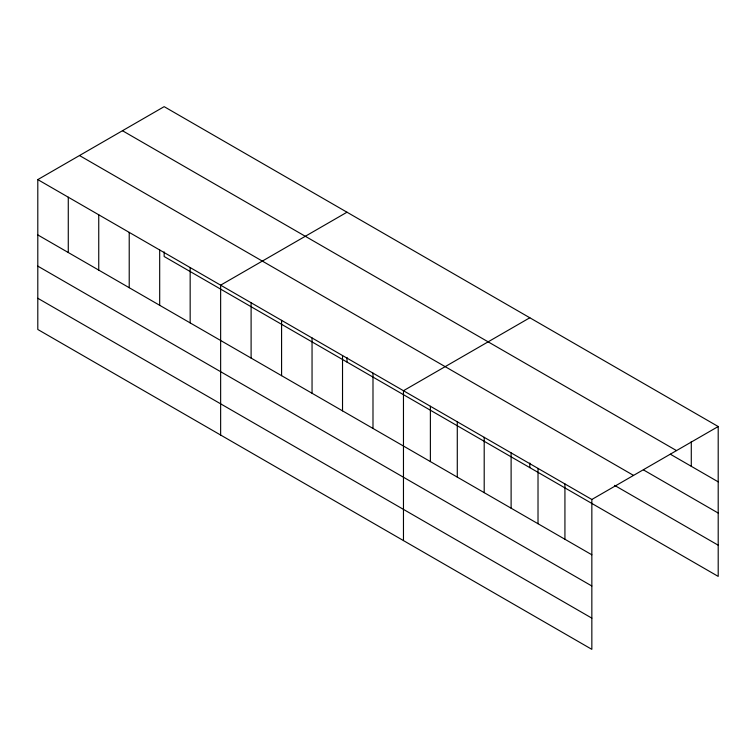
<?xml version="1.0" encoding="UTF-8"?>
<svg xmlns="http://www.w3.org/2000/svg" width="756" height="756" viewBox="0 0 756 756"><rect width="100%" height="100%" fill="white"/><g stroke="black" fill="none" stroke-linecap="round" stroke-linejoin="round"><path stroke-width="1.13" d="M591.844 586.004L591.844 499.48L37.8 179.607L37.8 329.474L591.844 649.347L591.844 586.004L37.8 266.131M164.156 251.899L164.156 256.52L718.2 576.393L718.2 426.526L164.156 106.653L37.8 179.607M346.995 212.209L220.639 285.163L220.639 435.031M529.824 317.766L403.468 390.72L403.468 540.587M591.844 499.48L718.2 426.526M122.463 130.722L676.507 450.595M670.355 454.224L718.2 481.846M643.45 469.892L718.2 513.05M79.493 155.528L633.537 475.401M614.543 485.352L718.2 545.199M37.8 234.927L591.844 554.8M37.8 298.27L591.844 618.143M691.286 441.589L691.286 466.31M564.93 483.944L564.93 539.264M538.017 468.408L538.017 523.728M529.824 463.022L529.824 467.643M511.113 452.863L511.113 508.193M484.199 437.327L484.199 492.657M457.285 421.791L457.285 477.112M430.381 406.255L430.381 461.576M372.991 373.124L372.991 428.454M346.995 357.456L346.995 362.077M342.525 355.537L342.525 410.858M312.048 337.941L312.048 393.262M281.582 320.346L281.582 375.675M251.105 302.759L251.105 358.079M190.162 267.567L190.162 322.888M159.686 249.971L159.686 305.301M129.219 232.385L129.219 287.705M98.743 214.789L98.743 270.109M68.276 197.193L68.276 252.523"/></g></svg>
